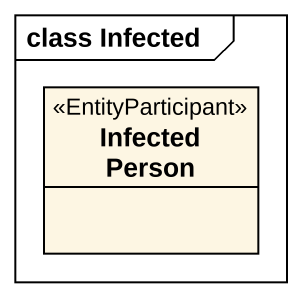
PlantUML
@startuml
mainframe class Infected
hide circle
hide empty members
class "Infected Person" as Infected_Person <<EntityParticipant>>
@enduml
